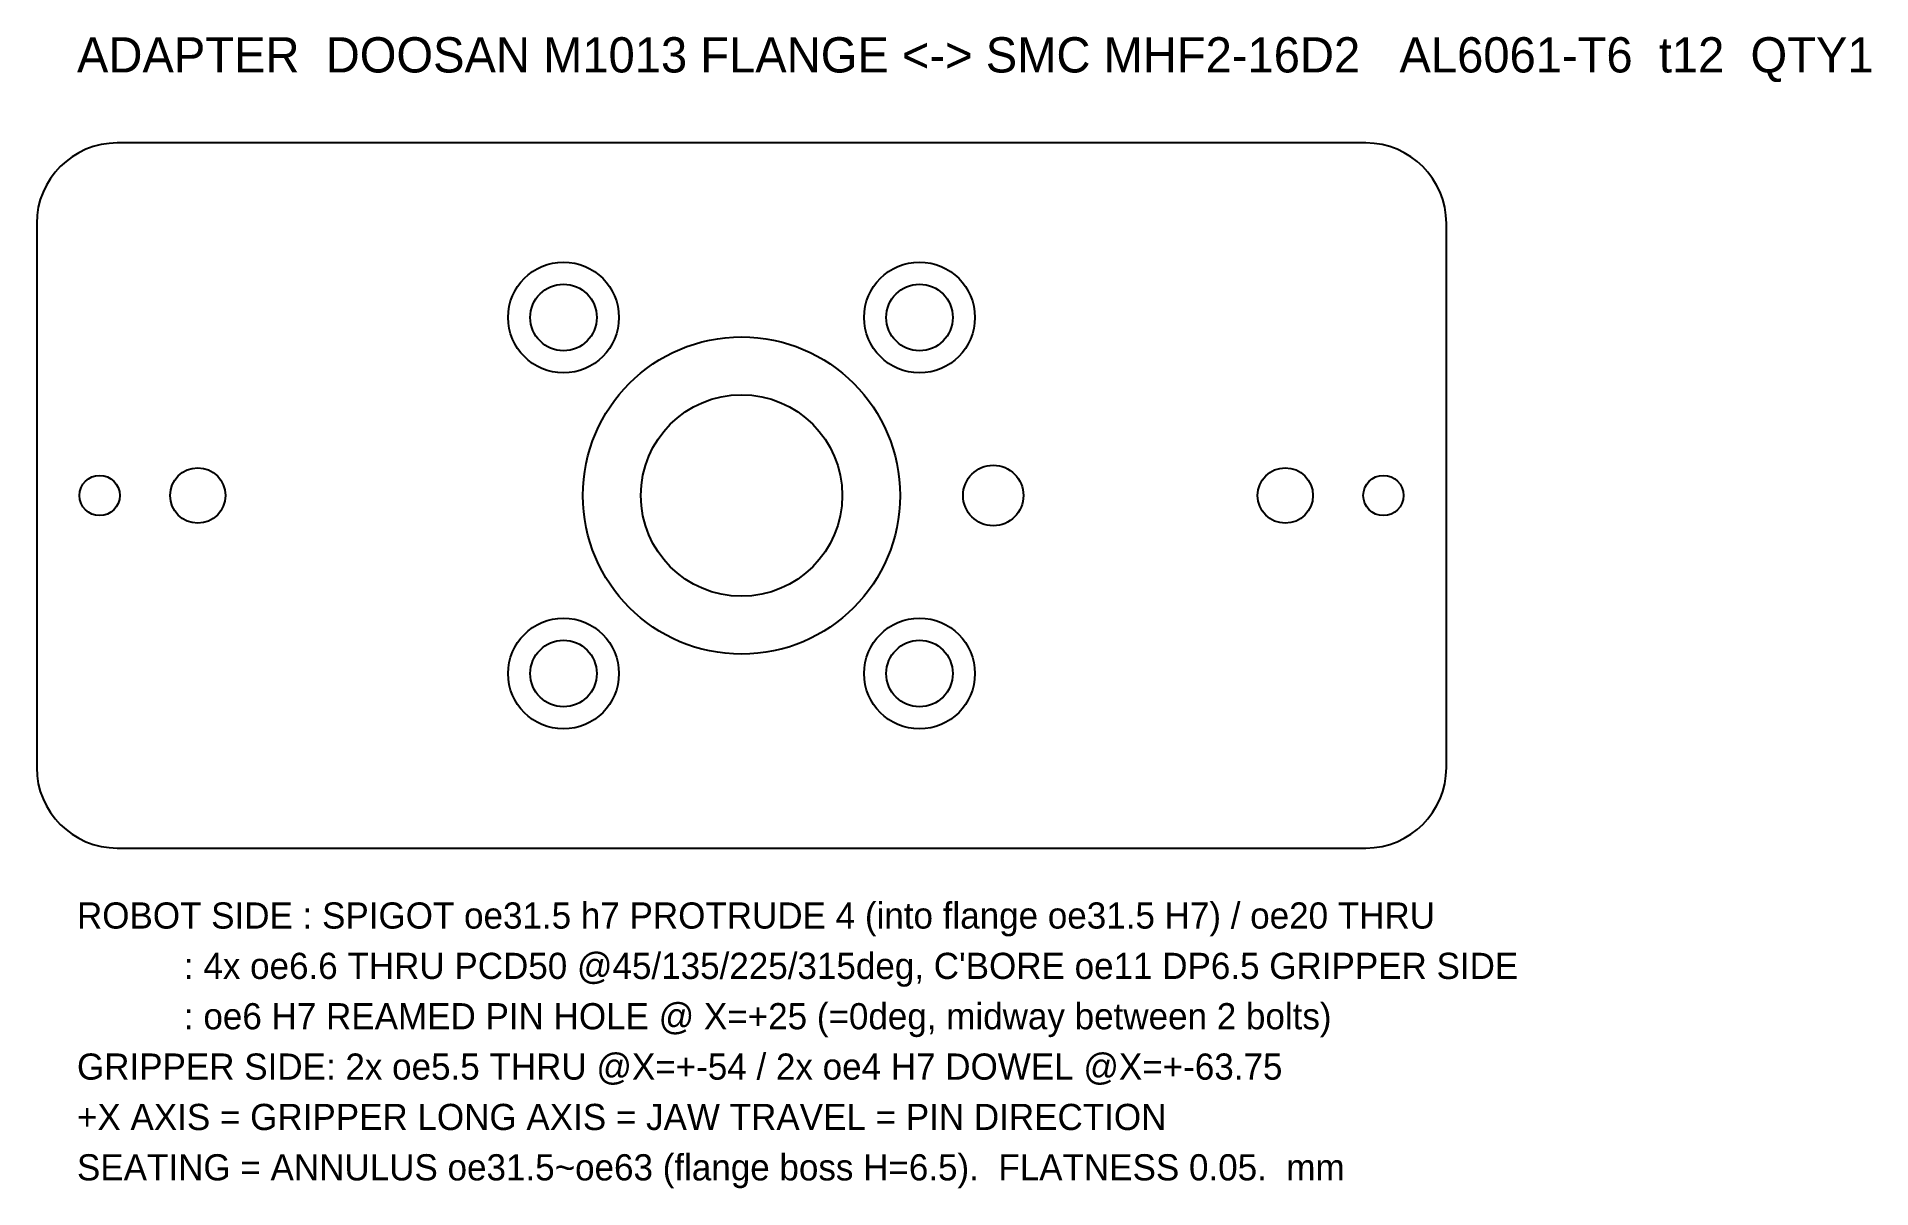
# Model space of a CAD drawing. Header units: metres. Extents: x -70 to 112, y -69 to 46.
import ezdxf

# ---------------------------------------------------------------- set-up
doc = ezdxf.new("R2010")
doc.units = ezdxf.units.M

msp = doc.modelspace()

# ---------------------------------------------------------------- linework, layer by layer
at = {"layer": 'BORE'}
msp.add_circle((0, 0), 10, dxfattribs=at)
at = {"layer": 'DOWEL'}
for centre in [(-63.75, 0), (63.75, 0)]:
    msp.add_circle(centre, 2, dxfattribs=at)
at = {"layer": 'GRIP_M5'}
for centre in [(-54, 0), (54, 0)]:
    msp.add_circle(centre, 2.75, dxfattribs=at)
at = {"layer": 'OUTLINE'}
for p, q in [((62, 35), (-62, 35)), ((-70, 27), (-70, -27)), ((70, -27), (70, 27)), ((-62, -35), (62, -35))]:
    msp.add_line(p, q, dxfattribs=at)
for centre, start, end in [((-62, 27), 90, 180), ((62, 27), 0, 90), ((-62, -27), 180, 270), ((62, -27), 270, 360)]:
    msp.add_arc(centre, 8, start, end, dxfattribs=at)
at = {"layer": 'PIN'}
msp.add_circle((25, 0), 3, dxfattribs=at)
at = {"layer": 'ROBOT_CB'}
for centre in [(-17.6777, 17.6777), (17.6777, 17.6777), (-17.6777, -17.6777), (17.6777, -17.6777)]:
    msp.add_circle(centre, 5.5, dxfattribs=at)
at = {"layer": 'ROBOT_M6'}
for centre in [(-17.6777, 17.6777), (17.6777, 17.6777), (-17.6777, -17.6777), (17.6777, -17.6777)]:
    msp.add_circle(centre, 3.3, dxfattribs=at)
at = {"layer": 'SPIGOT'}
msp.add_circle((0, 0), 15.75, dxfattribs=at)

# ---------------------------------------------------------------- texts
at = {"layer": 'NOTE'}
for s, height, p in [('ADAPTER  DOOSAN M1013 FLANGE <-> SMC MHF2-16D2   AL6061-T6  t12  QTY1', 3.5, (-66, 42)), ('ROBOT SIDE : SPIGOT oe31.5 h7 PROTRUDE 4 (into flange oe31.5 H7) / oe20 THRU', 2.6, (-66, -43)), ("           : 4x oe6.6 THRU PCD50 @45/135/225/315deg, C'BORE oe11 DP6.5 GRIPPER SIDE", 2.6, (-66, -48)), ('           : oe6 H7 REAMED PIN HOLE @ X=+25 (=0deg, midway between 2 bolts)', 2.6, (-66, -53)), ('GRIPPER SIDE: 2x oe5.5 THRU @X=+-54 / 2x oe4 H7 DOWEL @X=+-63.75', 2.6, (-66, -58)), ('+X AXIS = GRIPPER LONG AXIS = JAW TRAVEL = PIN DIRECTION', 2.6, (-66, -63)), ('SEATING = ANNULUS oe31.5~oe63 (flange boss H=6.5).  FLATNESS 0.05.  mm', 2.6, (-66, -68))]:
    msp.add_text(s, height=height, dxfattribs=at).set_placement(p)

doc.saveas('drawing.dxf')
